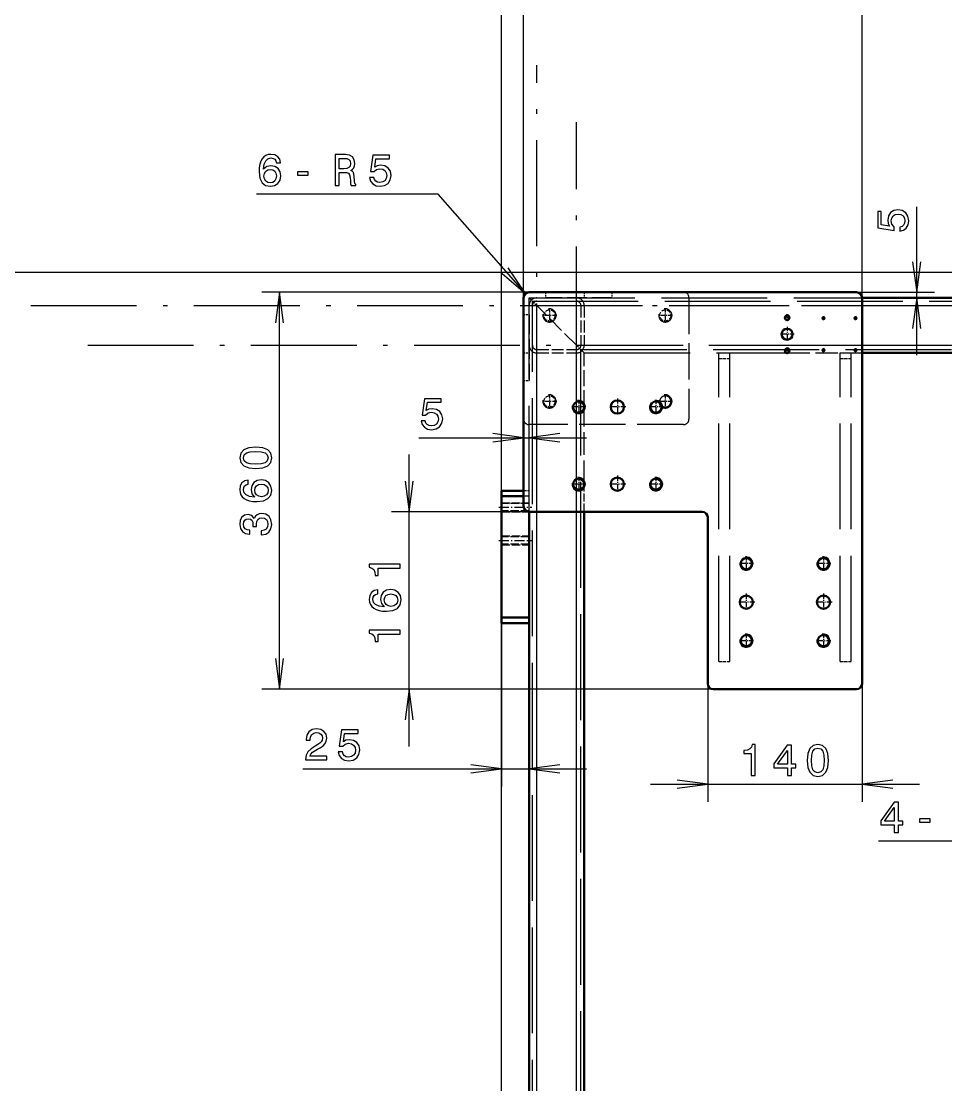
# Model space of a CAD drawing. Extents: x 0 to 1189, y 0 to 841.
# Drawn here: x 131.8 to 236.7, y 614 to 734.6 of the extents above; entities that cross this region are included whole.
import ezdxf

# ---------------------------------------------------------------- set-up
doc = ezdxf.new("R2010")
doc.units = 0
for name, pattern in [('DASHDOT', [18.5, 12, -3, 0.5, -3]), ('DASHED', [15, 12, -3]), ('DASHSPACE', [30, 12, -18])]:
    doc.linetypes.add(name, pattern=pattern)

msp = doc.modelspace()

# ---------------------------------------------------------------- linework, layer by layer
at = {"color": 7, "lineweight": 25}
for p, q in [((186.29, 475.72), (186.29, 766.69)), ((188.79, 703.22), (188.79, 742.66)), ((227.17, 703.22), (227.17, 742.66)), ((179.1, 714.96), (158.51, 714.96)), ((189.01, 703.69), (179.1, 714.96)), ((233.36, 696.72), (233.36, 713.53)), ((449.42, 706.09), (80.84, 706.09)), ((189.42, 703.84), (159.13, 703.84)), ((161.13, 658.84), (161.13, 703.84)), ((226.54, 703.84), (235.36, 703.84)), ((227.17, 702.34), (315.67, 702.34)), ((227.17, 697.84), (260.04, 697.84)), ((194.79, 690.26), (194.79, 691.42)), ((176.91, 687.36), (195.92, 687.36)), ((175.81, 652.34), (175.81, 685.47)), ((194.79, 681.51), (194.79, 682.67)), ((189.42, 678.97), (173.81, 678.97)), ((190.29, 562.84), (190.29, 678.97)), ((194.79, 577.59), (194.79, 678.97)), ((186.29, 666.97), (186.29, 647.82)), ((210.29, 658.84), (159.13, 658.84)), ((210.29, 658.84), (173.81, 658.84)), ((209.67, 659.47), (209.67, 646.06)), ((227.17, 659.47), (227.17, 646.06)), ((163.78, 649.82), (195.92, 649.82)), ((203.17, 648.06), (233.67, 648.06)), ((249.62, 641.61), (229.03, 641.61))]:
    msp.add_line(p, q, dxfattribs=at)
at = {"color": 7, "linetype": 'DASHDOT', "lineweight": 25}
for p, q in [((190.29, 413.09), (190.29, 729.59)), ((194.79, 419.54), (194.79, 723.14)), ((132.92, 702.34), (810.92, 702.34)), ((139.37, 697.84), (804.47, 697.84))]:
    msp.add_line(p, q, dxfattribs=at)
at = {"color": 7, "lineweight": 50}
for p, q in [((188.79, 703.22), (188.79, 679.59)), ((226.54, 703.84), (189.42, 703.84)), ((227.17, 703.22), (315.67, 703.22)), ((227.17, 659.47), (227.17, 703.22)), ((218.6, 696.97), (218.73, 696.97)), ((227.17, 696.97), (260.04, 696.97)), ((195.67, 690.75), (195.67, 690.94)), ((186.29, 681.34), (186.29, 680.72)), ((188.79, 681.34), (186.29, 681.34)), ((195.67, 682), (195.67, 682.19)), ((188.79, 680.72), (186.29, 680.72)), ((186.29, 680.72), (186.29, 666.97)), ((189.42, 562.84), (189.42, 678.97)), ((189.42, 678.97), (209.04, 678.97)), ((195.67, 577.59), (195.67, 678.97)), ((209.67, 678.34), (209.67, 659.47)), ((189.42, 666.97), (186.29, 666.97)), ((186.29, 666.97), (186.29, 666.34)), ((189.42, 666.34), (186.29, 666.34)), ((226.54, 658.84), (210.29, 658.84))]:
    msp.add_line(p, q, dxfattribs=at)
at = {"color": 7, "linetype": 'DASHED', "lineweight": 25}
for p, q in [((189.42, 703.22), (227.17, 703.22)), ((189.42, 678.97), (189.42, 703.22)), ((189.79, 702.84), (754.04, 702.84)), ((189.79, 439.84), (189.79, 702.84)), ((190.29, 702.34), (753.54, 702.34)), ((190.29, 702.34), (227.17, 702.34)), ((190.29, 702.34), (753.54, 702.34)), ((190.29, 702.34), (753.54, 702.34)), ((190.29, 440.34), (190.29, 702.34)), ((190.29, 678.97), (190.29, 702.34)), ((190.29, 440.34), (190.29, 702.34)), ((190.29, 440.34), (190.29, 702.34)), ((194.79, 697.84), (749.04, 697.84)), ((194.79, 697.84), (749.04, 697.84)), ((194.79, 697.84), (749.04, 697.84)), ((194.79, 697.84), (227.17, 697.84)), ((194.79, 444.84), (194.79, 697.84)), ((194.79, 444.84), (194.79, 697.84)), ((194.79, 444.84), (194.79, 697.84)), ((195.29, 697.34), (748.54, 697.34)), ((195.29, 445.34), (195.29, 697.34)), ((195.67, 696.97), (218.6, 696.97)), ((210.92, 661.97), (210.92, 696.97)), ((212.17, 661.97), (212.17, 696.97)), ((224.67, 661.97), (224.67, 696.97)), ((225.92, 661.97), (225.92, 696.97))]:
    msp.add_line(p, q, dxfattribs=at)
at = {"color": 7, "linetype": 'DASHED', "lineweight": 25, "ltscale": 0.030936}
for p, q in [((189.42, 703.22), (190.29, 702.34)), ((189.42, 703.22), (190.29, 702.34)), ((195.67, 696.97), (194.79, 697.84)), ((195.67, 696.97), (194.79, 697.84))]:
    msp.add_line(p, q, dxfattribs=at)
at = {"color": 7, "linetype": 'DASHED', "lineweight": 25, "ltscale": 0.015625}
for p, q in [((191.29, 703.84), (191.29, 703.22)), ((195.67, 703.84), (195.67, 703.22)), ((195.67, 703.84), (195.67, 703.22)), ((198.79, 703.84), (198.79, 703.22)), ((188.79, 701.34), (189.42, 701.34)), ((188.79, 696.97), (189.42, 696.97)), ((188.79, 696.97), (189.42, 696.97)), ((188.79, 693.84), (189.42, 693.84))]:
    msp.add_line(p, q, dxfattribs=at)
at = {"color": 7, "linetype": 'DASHED', "lineweight": 25, "ltscale": 0.1875}
for p, q in [((198.79, 703.22), (191.29, 703.22)), ((189.42, 701.34), (189.42, 693.84))]:
    msp.add_line(p, q, dxfattribs=at)
at = {"color": 7, "linetype": 'DASHED', "lineweight": 25, "ltscale": 0.34375}
msp.add_line((207.54, 703.22), (207.54, 689.47), dxfattribs=at)
at = {"color": 7, "linetype": 'DASHED', "lineweight": 25, "ltscale": 0.159099}
msp.add_line((194.79, 697.84), (190.29, 702.34), dxfattribs=at)
msp.add_line((194.79, 697.84), (190.29, 702.34), dxfattribs=at)
at = {"color": 7, "linetype": 'DASHDOT', "lineweight": 25, "ltscale": 0.041055}
for p, q in [((191.73, 702.04), (191.73, 700.4)), ((204.86, 702.04), (204.86, 700.4)), ((192.55, 701.22), (190.91, 701.22)), ((205.68, 701.22), (204.03, 701.22)), ((191.73, 692.29), (191.73, 690.65)), ((204.86, 692.29), (204.86, 690.65)), ((192.55, 691.47), (190.91, 691.47)), ((195.04, 691.67), (195.04, 690.02)), ((203.79, 691.67), (203.79, 690.02)), ((205.68, 691.47), (204.03, 691.47)), ((195.86, 690.84), (194.22, 690.84)), ((204.61, 690.84), (202.97, 690.84)), ((195.04, 682.92), (195.04, 681.27)), ((203.79, 682.92), (203.79, 681.27)), ((195.86, 682.09), (194.22, 682.09)), ((204.61, 682.09), (202.97, 682.09)), ((214.86, 673.09), (213.22, 673.09)), ((214.04, 673.92), (214.04, 672.27)), ((223.61, 673.09), (221.97, 673.09)), ((222.79, 673.92), (222.79, 672.27)), ((214.86, 664.34), (213.22, 664.34)), ((214.04, 665.17), (214.04, 663.52)), ((223.61, 664.34), (221.97, 664.34)), ((222.79, 665.17), (222.79, 663.52))]:
    msp.add_line(p, q, dxfattribs=at)
at = {"color": 7, "linetype": 'DASHED', "lineweight": 25, "ltscale": 0.1125}
for p, q in [((195.29, 702.34), (195.29, 697.84)), ((195.67, 702.34), (195.67, 697.84)), ((190.29, 697.34), (194.79, 697.34)), ((190.29, 696.97), (194.79, 696.97))]:
    msp.add_line(p, q, dxfattribs=at)
at = {"color": 7, "linetype": 'DASHDOT', "lineweight": 25, "ltscale": 0.016794}
for p, q in [((219, 700.97), (218.33, 700.97)), ((218.67, 701.31), (218.67, 700.63)), ((219, 697.22), (218.33, 697.22)), ((218.67, 697.56), (218.67, 696.88))]:
    msp.add_line(p, q, dxfattribs=at)
at = {"color": 7, "linetype": 'DASHDOT', "lineweight": 25, "ltscale": 0.008179}
for p, q in [((222.96, 700.91), (222.63, 700.91)), ((222.79, 701.07), (222.79, 700.74)), ((226.58, 700.91), (226.25, 700.91)), ((226.42, 701.07), (226.42, 700.74)), ((222.96, 697.28), (222.63, 697.28)), ((222.79, 697.45), (222.79, 697.12)), ((226.58, 697.28), (226.25, 697.28)), ((226.42, 697.45), (226.42, 697.12))]:
    msp.add_line(p, q, dxfattribs=at)
at = {"color": 7, "linetype": 'DASHDOT', "lineweight": 25, "ltscale": 0.040625}
for p, q in [((218.67, 699.91), (218.67, 698.28)), ((219.48, 699.09), (217.86, 699.09))]:
    msp.add_line(p, q, dxfattribs=at)
at = {"color": 7, "linetype": 'DASHED', "lineweight": 25, "ltscale": 0.160498}
msp.add_line((194.79, 691.42), (194.79, 697.84), dxfattribs=at)
at = {"color": 7, "linetype": 'DASHED', "lineweight": 25, "ltscale": 0.150845}
msp.add_line((195.67, 690.94), (195.67, 696.97), dxfattribs=at)
at = {"color": 7, "linetype": 'DASHED', "lineweight": 25, "ltscale": 0.03125}
for p, q in [((210.92, 696.97), (212.17, 696.97)), ((224.67, 696.97), (225.92, 696.97)), ((210.92, 696.34), (212.17, 696.34)), ((224.67, 696.34), (225.92, 696.34)), ((210.92, 661.97), (212.17, 661.97)), ((224.67, 661.97), (225.92, 661.97))]:
    msp.add_line(p, q, dxfattribs=at)
at = {"color": 7, "linetype": 'DASHED', "lineweight": 25, "ltscale": 0.210869}
msp.add_line((218.73, 696.97), (227.17, 696.97), dxfattribs=at)
at = {"color": 7, "linetype": 'DASHDOT', "lineweight": 25, "ltscale": 0.048749}
for p, q in [((199.42, 691.82), (199.42, 689.87)), ((200.39, 690.84), (198.44, 690.84)), ((199.42, 683.07), (199.42, 681.12)), ((200.39, 682.09), (198.44, 682.09)), ((214.04, 669.69), (214.04, 667.74)), ((222.79, 669.69), (222.79, 667.74)), ((215.02, 668.72), (213.07, 668.72)), ((223.77, 668.72), (221.82, 668.72))]:
    msp.add_line(p, q, dxfattribs=at)
at = {"color": 7, "linetype": 'DASHED', "lineweight": 25, "ltscale": 0.189746}
msp.add_line((194.79, 682.67), (194.79, 690.26), dxfattribs=at)
at = {"color": 7, "linetype": 'DASHED', "lineweight": 25, "ltscale": 0.214191}
msp.add_line((195.67, 682.19), (195.67, 690.75), dxfattribs=at)
at = {"color": 7, "linetype": 'DASHED', "lineweight": 25, "ltscale": 0.4375}
msp.add_line((206.92, 688.84), (189.42, 688.84), dxfattribs=at)
at = {"color": 7, "linetype": 'DASHED', "lineweight": 25, "ltscale": 0.015627}
for p, q in [((189.42, 681.34), (188.79, 681.34)), ((189.42, 680.72), (188.79, 680.72))]:
    msp.add_line(p, q, dxfattribs=at)
at = {"color": 7, "linetype": 'DASHED', "lineweight": 25, "ltscale": 0.063623}
msp.add_line((194.79, 678.97), (194.79, 681.51), dxfattribs=at)
at = {"color": 7, "linetype": 'DASHED', "lineweight": 25, "ltscale": 0.075845}
msp.add_line((195.67, 678.97), (195.67, 682), dxfattribs=at)
at = {"color": 7, "linetype": 'DASHED', "lineweight": 25, "ltscale": 0.078125}
for p, q in [((189.42, 680.72), (186.29, 680.72)), ((186.29, 679.97), (189.42, 679.97)), ((186.29, 679.97), (189.42, 679.97)), ((189.42, 679.88), (186.29, 679.88)), ((189.42, 679.88), (186.29, 679.88)), ((189.42, 679.05), (186.29, 679.05)), ((189.42, 679.05), (186.29, 679.05)), ((186.29, 678.97), (189.42, 678.97)), ((186.29, 678.97), (189.42, 678.97)), ((186.29, 676.22), (189.42, 676.22)), ((186.29, 676.22), (189.42, 676.22)), ((189.42, 676.13), (186.29, 676.13)), ((189.42, 676.13), (186.29, 676.13)), ((189.42, 675.3), (186.29, 675.3)), ((189.42, 675.3), (186.29, 675.3)), ((186.29, 675.22), (189.42, 675.22)), ((186.29, 675.22), (189.42, 675.22)), ((189.42, 666.97), (186.29, 666.97))]:
    msp.add_line(p, q, dxfattribs=at)
at = {"color": 7, "linetype": 'DASHDOT', "lineweight": 25, "ltscale": 0.09375}
for p, q in [((185.98, 679.47), (189.73, 679.47)), ((185.98, 675.72), (189.73, 675.72))]:
    msp.add_line(p, q, dxfattribs=at)
at = {"color": 7, "lineweight": 25}
for points in [[(161.24, 718.51), (161.14, 718.92), (160.92, 719.22), (160.58, 719.42), (160.13, 719.48), (159.84, 719.45), (159.58, 719.35), (159.35, 719.19), (159.16, 718.97), (159.01, 718.7), (158.9, 718.36), (158.83, 717.96), (158.81, 717.51), (158.89, 716.79), (159.14, 716.27), (159.53, 715.96), (160.08, 715.86), (160.57, 715.95), (160.94, 716.18), (161.18, 716.56), (161.27, 717.03), (161.18, 717.51), (160.95, 717.88), (160.59, 718.11), (160.15, 718.19), (159.67, 718.09), (159.31, 717.8), (159.39, 718.36), (159.55, 718.76), (159.8, 718.99), (160.14, 719.07), (160.39, 719.03), (160.58, 718.93), (160.71, 718.75), (160.78, 718.51)], [(167.43, 715.96), (167.9, 715.96), (167.9, 717.43), (168.37, 717.43), (168.73, 717.42), (168.95, 717.35), (169.07, 717.18), (169.12, 716.88), (169.15, 716.43), (169.18, 716.13), (169.24, 715.96), (169.77, 715.96), (169.77, 716.05), (169.65, 716.19), (169.61, 716.46), (169.57, 717.02), (169.49, 717.44), (169.37, 717.57), (169.19, 717.67), (169.39, 717.79), (169.53, 717.97), (169.62, 718.19), (169.66, 718.46), (169.58, 718.88), (169.38, 719.2), (169.05, 719.39), (168.6, 719.46), (167.43, 719.46)], [(168.46, 719.03), (168.77, 719), (168.99, 718.9), (169.13, 718.73), (169.17, 718.45), (169.12, 718.16), (168.98, 717.98), (168.75, 717.89), (168.43, 717.86), (167.9, 717.86), (167.9, 719.03)], [(171.34, 716.87), (171.45, 716.46), (171.69, 716.13), (172.06, 715.93), (172.52, 715.86), (173.03, 715.95), (173.43, 716.19), (173.68, 716.59), (173.78, 717.09), (173.69, 717.56), (173.45, 717.93), (173.07, 718.17), (172.58, 718.25), (172.2, 718.19), (171.91, 718.02), (172.05, 718.97), (173.59, 718.97), (173.59, 719.38), (171.71, 719.38), (171.44, 717.53), (171.84, 717.53), (172.13, 717.76), (172.51, 717.85), (172.83, 717.79), (173.08, 717.63), (173.23, 717.38), (173.29, 717.07), (173.23, 716.75), (173.07, 716.5), (172.82, 716.35), (172.51, 716.29), (172.24, 716.33), (172.03, 716.44), (171.88, 716.62), (171.81, 716.87)], [(160.78, 717.03), (160.72, 716.71), (160.58, 716.47), (160.36, 716.3), (160.07, 716.25), (159.78, 716.3), (159.55, 716.46), (159.4, 716.7), (159.36, 717.02), (159.41, 717.33), (159.55, 717.57), (159.78, 717.72), (160.09, 717.78), (160.37, 717.72), (160.58, 717.58), (160.72, 717.34)], [(163.15, 717.11), (164.37, 717.11), (164.37, 717.51), (163.15, 717.51)], [(231.45, 710.76), (231.86, 710.88), (232.18, 711.12), (232.39, 711.49), (232.46, 711.95), (232.37, 712.46), (232.12, 712.86), (231.73, 713.11), (231.23, 713.2), (230.76, 713.12), (230.39, 712.88), (230.15, 712.5), (230.07, 712.01), (230.13, 711.63), (230.29, 711.34), (229.35, 711.48), (229.35, 713.01), (228.94, 713.01), (228.94, 711.14), (230.79, 710.86), (230.79, 711.27), (230.56, 711.56), (230.47, 711.93), (230.53, 712.26), (230.69, 712.5), (230.93, 712.66), (231.25, 712.72), (231.57, 712.66), (231.82, 712.5), (231.97, 712.25), (232.03, 711.93), (231.99, 711.67), (231.88, 711.46), (231.7, 711.31), (231.45, 711.23)], [(177.18, 689.27), (177.29, 688.86), (177.54, 688.54), (177.9, 688.33), (178.36, 688.26), (178.87, 688.35), (179.27, 688.6), (179.52, 688.99), (179.62, 689.49), (179.53, 689.96), (179.29, 690.33), (178.91, 690.57), (178.42, 690.65), (178.05, 690.59), (177.75, 690.43), (177.9, 691.37), (179.43, 691.37), (179.43, 691.78), (177.56, 691.78), (177.28, 689.93), (177.68, 689.93), (177.98, 690.16), (178.35, 690.25), (178.67, 690.19), (178.92, 690.03), (179.08, 689.79), (179.13, 689.47), (179.08, 689.15), (178.91, 688.9), (178.67, 688.75), (178.35, 688.69), (178.08, 688.73), (177.87, 688.84), (177.72, 689.02), (177.65, 689.27)], [(158.42, 683.86), (159.21, 683.94), (159.78, 684.18), (160.12, 684.56), (160.23, 685.08), (160.12, 685.6), (159.78, 685.98), (159.21, 686.21), (158.42, 686.29), (157.64, 686.21), (157.32, 686.11), (157.07, 685.98), (156.72, 685.6), (156.61, 685.08), (156.72, 684.56), (157.07, 684.18), (157.64, 683.94)], [(158.42, 684.35), (157.81, 684.39), (157.37, 684.52), (157.12, 684.74), (157.03, 685.08), (157.12, 685.41), (157.37, 685.64), (157.81, 685.77), (158.42, 685.81), (159.04, 685.77), (159.48, 685.64), (159.73, 685.41), (159.82, 685.08), (159.73, 684.74), (159.48, 684.52), (159.04, 684.39)], [(157.58, 682.55), (157.17, 682.46), (156.86, 682.24), (156.67, 681.89), (156.61, 681.45), (156.64, 681.15), (156.74, 680.9), (156.89, 680.67), (157.12, 680.48), (157.39, 680.33), (157.73, 680.21), (158.13, 680.14), (158.58, 680.12), (159.29, 680.2), (159.81, 680.45), (160.13, 680.85), (160.23, 681.39), (160.14, 681.88), (159.91, 682.26), (159.53, 682.5), (159.06, 682.58), (158.58, 682.5), (158.21, 682.27), (157.98, 681.91), (157.9, 681.47), (158, 680.99), (158.29, 680.63), (157.73, 680.7), (157.33, 680.87), (157.1, 681.11), (157.02, 681.46), (157.06, 681.71), (157.16, 681.9), (157.34, 682.03), (157.58, 682.09)], [(159.06, 682.1), (159.38, 682.04), (159.62, 681.9), (159.78, 681.67), (159.83, 681.39), (159.78, 681.09), (159.63, 680.87), (159.39, 680.72), (159.07, 680.67), (158.76, 680.72), (158.52, 680.87), (158.37, 681.1), (158.31, 681.41), (158.37, 681.68), (158.51, 681.9), (158.75, 682.04)], [(159.03, 676.34), (159.07, 676.34), (159.55, 676.42), (159.92, 676.66), (160.15, 677.03), (160.23, 677.52), (160.15, 678.05), (159.93, 678.44), (159.57, 678.69), (159.12, 678.78), (158.82, 678.74), (158.58, 678.63), (158.39, 678.45), (158.26, 678.21), (157.98, 678.54), (157.55, 678.65), (157.16, 678.58), (156.86, 678.36), (156.67, 678.01), (156.61, 677.52), (156.69, 677.07), (156.91, 676.72), (157.26, 676.49), (157.73, 676.42), (157.77, 676.42), (157.77, 676.87), (157.44, 676.91), (157.21, 677.04), (157.07, 677.25), (157.02, 677.55), (157.06, 677.81), (157.17, 678), (157.34, 678.12), (157.57, 678.16), (157.82, 678.12), (157.98, 678), (158.08, 677.78), (158.11, 677.5), (158.11, 677.3), (158.51, 677.3), (158.5, 677.55), (158.54, 677.87), (158.66, 678.1), (158.86, 678.24), (159.12, 678.29), (159.41, 678.24), (159.63, 678.09), (159.76, 677.86), (159.81, 677.55), (159.76, 677.24), (159.61, 677), (159.37, 676.86), (159.03, 676.8)], [(174.81, 672.55), (174.81, 673.01), (171.29, 673.01), (171.29, 672.67), (171.6, 672.58), (171.8, 672.4), (171.92, 672.12), (171.96, 671.74), (172.32, 671.74), (172.32, 672.55)], [(172.26, 670.12), (171.85, 670.02), (171.55, 669.8), (171.35, 669.46), (171.29, 669.01), (171.32, 668.72), (171.42, 668.46), (171.58, 668.23), (171.8, 668.04), (172.07, 667.89), (172.41, 667.78), (172.81, 667.71), (173.26, 667.69), (173.98, 667.77), (174.5, 668.01), (174.81, 668.41), (174.91, 668.96), (174.82, 669.45), (174.59, 669.82), (174.21, 670.06), (173.74, 670.15), (173.26, 670.06), (172.89, 669.83), (172.66, 669.47), (172.58, 669.03), (172.68, 668.55), (172.97, 668.19), (172.41, 668.27), (172.01, 668.43), (171.78, 668.67), (171.7, 669.02), (171.74, 669.27), (171.84, 669.46), (172.02, 669.59), (172.26, 669.65)], [(173.74, 669.66), (174.06, 669.6), (174.3, 669.46), (174.47, 669.23), (174.52, 668.95), (174.47, 668.65), (174.31, 668.43), (174.07, 668.28), (173.75, 668.24), (173.44, 668.29), (173.2, 668.43), (173.05, 668.66), (172.99, 668.97), (173.05, 669.24), (173.19, 669.46), (173.43, 669.6)], [(174.81, 665.08), (174.81, 665.54), (171.29, 665.54), (171.29, 665.2), (171.6, 665.11), (171.8, 664.92), (171.92, 664.65), (171.96, 664.26), (172.32, 664.26), (172.32, 665.08)], [(164.07, 650.82), (166.47, 650.82), (166.47, 651.25), (164.57, 651.25), (164.68, 651.49), (164.86, 651.69), (165.42, 652.05), (165.71, 652.2), (166.05, 652.41), (166.28, 652.67), (166.42, 652.96), (166.47, 653.3), (166.39, 653.73), (166.15, 654.06), (165.79, 654.27), (165.32, 654.35), (164.83, 654.26), (164.46, 654.02), (164.23, 653.65), (164.15, 653.15), (164.15, 653.08), (164.61, 653.08), (164.61, 653.12), (164.65, 653.46), (164.79, 653.71), (165, 653.87), (165.29, 653.93), (165.58, 653.88), (165.8, 653.75), (165.94, 653.55), (165.99, 653.31), (165.96, 653.08), (165.86, 652.88), (165.7, 652.71), (165.48, 652.56), (165.18, 652.39), (164.69, 652.08), (164.34, 651.75), (164.13, 651.35), (164.07, 650.84)], [(167.78, 651.73), (167.89, 651.32), (168.14, 651), (168.5, 650.8), (168.97, 650.72), (169.48, 650.81), (169.87, 651.06), (170.13, 651.45), (170.22, 651.96), (170.14, 652.42), (169.89, 652.79), (169.52, 653.03), (169.03, 653.12), (168.65, 653.05), (168.36, 652.89), (168.5, 653.83), (170.03, 653.83), (170.03, 654.25), (168.16, 654.25), (167.88, 652.39), (168.29, 652.39), (168.58, 652.63), (168.95, 652.71), (169.27, 652.66), (169.52, 652.5), (169.68, 652.25), (169.73, 651.93), (169.68, 651.61), (169.52, 651.37), (169.27, 651.21), (168.95, 651.15), (168.68, 651.19), (168.48, 651.3), (168.33, 651.49), (168.25, 651.73)], [(214.59, 649.06), (215.05, 649.06), (215.05, 652.59), (214.71, 652.59), (214.62, 652.28), (214.44, 652.08), (214.16, 651.95), (213.77, 651.91), (213.77, 651.56), (214.59, 651.56)], [(218.7, 649.06), (219.15, 649.06), (219.15, 649.93), (219.65, 649.93), (219.65, 650.34), (219.15, 650.34), (219.15, 652.49), (218.69, 652.49), (217.16, 650.38), (217.16, 649.93), (218.7, 649.93)], [(220.94, 650.77), (221.01, 649.98), (221.25, 649.42), (221.63, 649.07), (222.15, 648.96), (222.67, 649.07), (223.05, 649.42), (223.28, 649.98), (223.36, 650.77), (223.28, 651.56), (223.19, 651.87), (223.05, 652.13), (222.67, 652.47), (222.15, 652.59), (221.63, 652.47), (221.25, 652.13), (221.01, 651.56)], [(217.58, 650.34), (218.7, 651.9), (218.7, 650.34)], [(221.42, 650.77), (221.46, 651.38), (221.59, 651.82), (221.82, 652.08), (222.15, 652.17), (222.49, 652.08), (222.71, 651.82), (222.84, 651.38), (222.88, 650.77), (222.84, 650.16), (222.71, 649.72), (222.49, 649.46), (222.15, 649.38), (221.82, 649.46), (221.59, 649.72), (221.46, 650.16)], [(230.82, 642.61), (231.28, 642.61), (231.28, 643.48), (231.78, 643.48), (231.78, 643.88), (231.28, 643.88), (231.28, 646.03), (230.82, 646.03), (229.28, 643.92), (229.28, 643.48), (230.82, 643.48)], [(229.71, 643.88), (230.82, 645.45), (230.82, 643.88)], [(233.67, 643.77), (234.89, 643.77), (234.89, 644.16), (233.67, 644.16)]]:
    msp.add_lwpolyline(points, close=True, dxfattribs=at)
for points in [[(186.37, 705.99), (189.01, 703.69), (187.06, 706.6)], [(232.9, 707.31), (233.36, 703.84), (233.82, 707.31)], [(161.59, 700.37), (161.13, 703.84), (160.68, 700.37)], [(233.82, 699.75), (233.36, 703.22), (232.9, 699.75)], [(185.32, 686.9), (188.79, 687.36), (185.32, 687.82)], [(192.89, 687.82), (189.42, 687.36), (192.89, 686.9)], [(175.36, 682.44), (175.81, 678.97), (176.27, 682.44)], [(160.68, 662.31), (161.13, 658.84), (161.59, 662.31)], [(176.27, 655.37), (175.81, 658.84), (175.36, 655.37)], [(182.82, 649.36), (186.29, 649.82), (182.82, 650.28)], [(192.89, 650.28), (189.42, 649.82), (192.89, 649.36)], [(206.2, 647.61), (209.67, 648.06), (206.2, 648.52)], [(230.64, 648.52), (227.17, 648.06), (230.64, 647.61)]]:
    msp.add_lwpolyline(points, dxfattribs=at)
at = {"color": 7, "linetype": 'DASHED', "lineweight": 25, "ltscale": 0.042108}
for centre in [(191.73, 701.22), (204.86, 701.22), (191.73, 691.47)]:
    msp.add_circle(centre, 0.632, dxfattribs=at)
at = {"color": 7, "lineweight": 50}
for centre, radius in [((218.67, 700.97), 0.258), ((222.79, 700.91), 0.126), ((226.42, 700.91), 0.126), ((218.67, 699.09), 0.625), ((218.67, 697.22), 0.258), ((222.79, 697.28), 0.126), ((226.42, 697.28), 0.126), ((195.04, 690.84), 0.632), ((199.42, 690.84), 0.75), ((203.79, 690.84), 0.632), ((195.04, 682.09), 0.632), ((199.42, 682.09), 0.75), ((203.79, 682.09), 0.632), ((214.04, 673.09), 0.632), ((222.79, 673.09), 0.632), ((214.04, 668.72), 0.75), ((222.79, 668.72), 0.75), ((214.04, 664.34), 0.632), ((222.79, 664.34), 0.632)]:
    msp.add_circle(centre, radius, dxfattribs=at)
for centre, radius, start, end in [((189.42, 703.22), 0.625, 90, 180), ((206.92, 703.22), 0.625, 89.3317, 90), ((226.54, 703.22), 0.625, 360, 90), ((204.86, 691.47), 0.632, 197.8501, 223.0825), ((189.42, 679.59), 0.625, 180, 270), ((209.04, 678.34), 0.625, 0, 90), ((210.29, 659.47), 0.625, 180, 270), ((226.54, 659.47), 0.625, 270, 360)]:
    msp.add_arc(centre, radius, start, end, dxfattribs=at)
at = {"color": 7, "linetype": 'DASHED', "lineweight": 25}
for centre, radius, start, end in [((190.29, 702.34), 0.875, 90, 180), ((194.79, 702.34), 0.875, 0, 90), ((206.92, 703.22), 0.625, 0, 89.3317), ((190.29, 702.34), 0.5, 90, 180), ((194.79, 702.34), 0.5, 0, 90), ((190.29, 697.84), 0.875, 180, 270), ((190.29, 697.84), 0.5, 180, 270), ((194.79, 697.84), 0.875, 270, 360), ((194.79, 697.84), 0.5, 270, 360), ((204.86, 691.47), 0.632, 0, 197.8501), ((204.86, 691.47), 0.632, 223.0825, 360), ((189.42, 689.47), 0.625, 180, 270), ((206.92, 689.47), 0.625, 270, 360)]:
    msp.add_arc(centre, radius, start, end, dxfattribs=at)
at = {"color": 7, "linetype": 'DASHSPACE', "lineweight": 25}
for centre in [(191.73, 701.22), (204.86, 701.22), (191.73, 691.47), (204.86, 691.47)]:
    msp.add_arc(centre, 0.75, 170, 100, dxfattribs=at)
at = {"color": 7, "lineweight": 25}
for centre, radius in [((218.67, 700.97), 0.312), ((222.79, 700.91), 0.156), ((226.42, 700.91), 0.156), ((218.67, 697.22), 0.312), ((222.79, 697.28), 0.156), ((226.42, 697.28), 0.156), ((195.04, 690.84), 0.75), ((203.79, 690.84), 0.75), ((195.04, 682.09), 0.75), ((203.79, 682.09), 0.75), ((214.04, 673.09), 0.75), ((222.79, 673.09), 0.75), ((214.04, 664.34), 0.75), ((222.79, 664.34), 0.75)]:
    msp.add_arc(centre, radius, 170, 100, dxfattribs=at)

doc.saveas('drawing.dxf')
